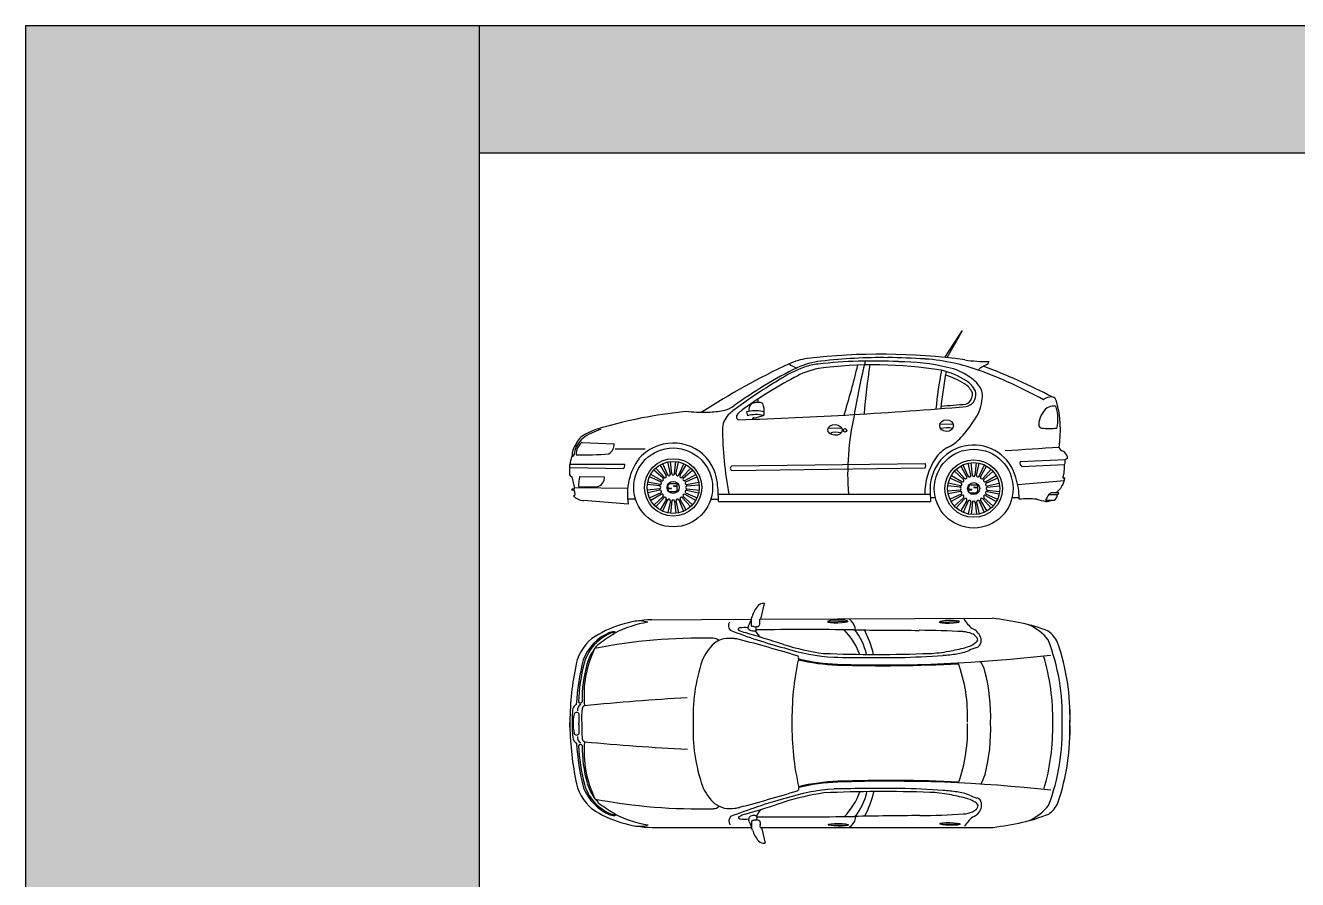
# Model space of a CAD drawing. Header units: millimetres. Extents: x 116290 to 180258, y 22146 to 121276.
# Drawn here: x 116290 to 126746, y 52951 to 59973 of the extents above; entities that cross this region are included whole.
import ezdxf

# ---------------------------------------------------------------- set-up
doc = ezdxf.new("R2010")
doc.units = ezdxf.units.MM
doc.layers.add('www.cad-blocks.net', color=7, linetype='Continuous')

# ---------------------------------------------------------------- blocks, each defined once
blk = doc.blocks.new('A$C1828033A')
for p, q in [((1570, 1840), (1599, 1969)), ((673, 1836), (1490, 1840)), ((1532, 1753), (1531, 1779)), ((1560, 1840), (3474, 1849)), ((2119, 1820), (2286, 1824)), ((3036, 1817), (3203, 1821)), ((1564, 1693), (1527, 1746)), ((4110, 1099), (4110, 991)), ((0, 1009), (0, 972)), ((0, 952), (0, 990)), ((4110, 882), (4110, 990)), ((1567, 276), (1531, 222)), ((1536, 215), (1534, 189)), ((677, 129), (1494, 129)), ((1564, 129), (3478, 129)), ((1574, 129), (1604, 0)), ((2123, 151), (2290, 148)), ((3040, 158), (3207, 156))]:
    blk.add_line(p, q)
for centre, radius, start, end in [((1702, 1807), 212, 136.8745, 165.0099), ((1588, 1913), 57, 79.4418, 136.8745), ((684, 933), 902, 90.7372, 123.9541), ((785, 910), 917, 99.1579, 117.034), ((570, 1599), 227, 72.1859, 101.8898), ((1360, 1786), 56.9, 146.6185, 219.5319), ((1482, 1776), 18.5, 145.4498, 201.5142), ((1376, 1850), 111, 325.4498, 337.3644), ((1079, 1974), 433, 337.3644, 345.0099), ((1678, 1813), 189, 172.0537, 187.8797), ((1496, 1788), 5.73, 187.8797, 262.6953), ((1412, 1132), 656, 81.2092, 82.6953), ((1525, 1862), 83.2, 261.2092, 284.8546), ((1541, 1802), 20.6, 284.8546, 351.5383), ((1606, 1829), 47.6, 166.3308, 194.2174), ((1516, 1806), 46, 351.5383, 14.2174), ((2207, 1729), 144, 17.1419, 52.2949), ((3493, 1992), 295, 210.6615, 230.6814), ((3116, -1001), 2872, 77.9714, 82.8366), ((3443, 534), 1303, 67.9687, 77.9714), ((3560, 1358), 486, 40.0689, 63.9326), ((421, 1389), 379, 129.3535, 172.6138), ((481, 1365), 397, 112.9834, 159.1679), ((1081, -2887), 4572, 88.8091, 101.0492), ((549, 1275), 499, 114.7244, 131.6044), ((1056, 552), 1358, 121.1892, 127.4518), ((354, 1664), 72.6, 69.9326, 112.9834), ((353, 1685), 44.6, 69.9125, 105.8453), ((241, 1865), 188, 306.308, 312.426), ((1177, 1619), 65.2, 44.2313, 90.4771), ((1322, 1459), 228, 104.505, 126.8978), ((1312, 1366), 317, 82.7826, 98.5343), ((2922, 5895), 4445, 248.8281, 254.89), ((1332, 1426), 255, 76.5781, 85.6009), ((1392, 1757), 9.83, 134.6352, 172.7617), ((1388, 1758), 6.1, 172.7617, 242.0955), ((1397, 1753), 16.2, 83.8374, 134.6352), ((1526, 2017), 299, 242.0955, 253.5128), ((-1656, -10090), 12152, 73.1416, 75.4778), ((1436, 1264), 507, 86.9673, 94.3058), ((-2855, -12782), 15134, 72.2641, 73.5128), ((1936, -32020), 33775, 89.328, 90.6843), ((1814, 1335), 608, 20.8343, 43.5459), ((3199, 75728), 73980, 269.32804, 269.74624), ((2294, 1770), 51.3, 340.3634, 1.4929), ((1928, 1432), 524, 13.1112, 37.777), ((1659, 1350), 861, 13.4779, 27.8387), ((2841, -5209), 6958, 86.7723, 89.7462), ((3221, 1536), 202, 65.7161, 86.7723), ((3256, 1613), 118, 46.2833, 65.7161), ((3265, 1652), 118, 20.4413, 70.1734), ((3299, 1658), 55.3, 22.7212, 46.2833), ((3333, 1672), 19.1, 318.454, 22.7212), ((3298, 1664), 83.6, 350.5078, 20.4413), ((3787, 1544), 245, 25.3953, 53.758), ((990, 1217), 874, 153.9641, 185.7658), ((463, 1386), 358, 133.1679, 165.187), ((519, 1363), 394, 137.2286, 164.0536), ((1456, 1351), 397, 133.0452, 158.0199), ((2346, 3477), 1936, 252.2641, 262.2383), ((2269, 3182), 1657, 252.2204, 266.5814), ((2917, 2576), 1018, 272.1186, 281.2612), ((2343, 5461), 3960, 281.2612, 283.2284), ((3125, 1953), 401, 277.7787, 292.8732), ((3195, 1835), 234, 283.2284, 302.5405), ((3642, 729), 928, 108.7435, 112.8732), ((3254, 1742), 124, 302.5405, 318.454), ((3326, 1660), 55.3, 288.7435, 350.5078), ((2331, 1051), 1716, 357.9891, 21.1737), ((2222, 1036), 1889, 358.6343, 18.9361), ((2075, 1015), 2026, 165.9574, 176.4795), ((1471, 1117), 1401, 165.0628, 178.1832), ((1148, 1183), 1048, 164.0536, 181.2442), ((2408, 1045), 1396, 160.9916, 182.8212), ((4057, 1025), 2232, 167.3282, 181.1678), ((1859, 1521), 21.9, 342.0255, 62.6317), ((2253, 3084), 1621, 256.5998, 268.093), ((2253, 3084), 1614, 256.5998, 268.093), ((2518, 13374), 11823, 267.8993, 272.1186), ((2485, 19905), 18380, 269.0179, 270.701), ((2564, 13437), 11979, 268.2538, 273.0157), ((2564, 13437), 11972, 268.2538, 276.6453), ((2609, 7261), 5736, 271.0079, 274.5682), ((2904, 3573), 2036, 274.5682, 277.7787), ((1973, 1041), 1296, 357.9645, 19.8911), ((3073, 1310), 354, 16.9626, 31.168), ((2193, 1026), 1776, 358.8582, 16.8043), ((2362, 980), 2362, 168.8204, 180.1957), ((1973, 1041), 1486, 357.9645, 14.5085), ((85, 1169), 17.4, 208.056, 329.3591), ((2127, -19353), 20580, 93.2373, 95.5953), ((638, 1018), 620, 171.786, 184.2828), ((74, 1093), 50.9, 114.3128, 164.401), ((345, 981), 319, 165.9346, 181.7467), ((56, 1052), 21.5, 19.433, 161.2585), ((111, 1094), 49.3, 113.9347, 189.3368), ((-1700, 1047), 1776, 357.5862, 0.4052), ((710, 1028), 614, 172.8553, 185.2623), ((127, 1103), 26.5, 104.0843, 176.364), ((2362, 993), 2362, 180.0784, 191.4537), ((639, 946), 620, 175.9913, 188.4881), ((345, 981), 319, 178.5274, 194.3395), ((-1700, 906), 1776, 359.8689, 2.6879), ((711, 936), 614, 175.0118, 187.4188), ((2408, 928), 1396, 177.4529, 199.2825), ((4057, 956), 2232, 179.1063, 192.9459), ((1973, 930), 1296, 340.383, 2.3096), ((1973, 930), 1486, 345.7657, 2.3096), ((2193, 946), 1776, 343.4698, 1.416), ((2331, 921), 1716, 339.1004, 2.285), ((2222, 936), 1889, 341.338, 1.6398), ((75, 869), 50.9, 195.8731, 245.9613), ((56, 909), 21.5, 199.0156, 340.8412), ((111, 868), 49.3, 170.9374, 246.3394), ((128, 859), 26.5, 183.9101, 256.1898), ((2075, 956), 2026, 183.7946, 194.3167), ((86, 792), 17.4, 30.915, 152.2181), ((1471, 852), 1401, 182.0909, 195.2113), ((1149, 784), 1048, 179.0299, 196.2205), ((991, 749), 874, 174.5084, 206.31), ((2030, 21324), 20580, 264.6788, 267.0368), ((423, 574), 379, 187.6604, 230.9206), ((3074, 666), 354, 329.1061, 343.3115), ((483, 598), 397, 201.1062, 247.2907), ((465, 577), 358, 195.0871, 227.1062), ((521, 601), 394, 196.2205, 223.0455), ((1458, 617), 397, 202.2542, 227.2289), ((-1709, 12043), 12152, 284.7963, 287.1325), ((2280, -1210), 1657, 93.6927, 108.0537), ((1861, 449), 21.9, 297.6424, 18.2486), ((2263, -1112), 1621, 92.1811, 103.6743), ((2263, -1112), 1614, 92.1811, 103.6743), ((2577, -11400), 11823, 88.1555, 92.3748), ((2576, -17931), 18380, 89.5732, 91.2562), ((2624, -11464), 11979, 87.2584, 92.0203), ((2624, -11464), 11972, 83.6288, 92.0203), ((1815, 635), 608, 316.7282, 339.4398), ((1931, 538), 524, 322.4971, 347.1629), ((1661, 619), 861, 332.4354, 346.7963), ((2639, -5287), 5736, 85.7059, 89.2662), ((2916, -1598), 2036, 82.4955, 85.7059), ((3130, 23), 401, 67.4009, 82.4955), ((1063, 4853), 4572, 259.2249, 271.465), ((551, 689), 499, 228.6697, 245.5497), ((1054, 1414), 1358, 232.8224, 239.0849), ((1325, 509), 228, 233.3763, 255.7691), ((2945, -3920), 4445, 105.3841, 111.446), ((-2920, 14729), 15134, 286.7613, 288.01), ((2358, -1505), 1936, 98.0358, 108.01), ((2925, -601), 1018, 79.0129, 88.1555), ((2364, -3489), 3960, 77.0457, 79.0129), ((3199, 142), 234, 57.7336, 77.0457), ((3640, 1250), 928, 247.4009, 251.5306), ((3258, 235), 124, 41.8201, 57.7336), ((3329, 318), 55.3, 9.7663, 71.5306), ((3336, 305), 19.1, 337.5529, 41.8201), ((3301, 313), 83.6, 339.8329, 9.7663), ((3790, 435), 245, 306.5161, 334.8789), ((684, 1031), 902, 236.32, 269.5369), ((357, 299), 72.6, 247.2907, 290.3415), ((356, 278), 44.6, 254.4288, 290.3616), ((246, 97), 188, 47.8481, 53.9661), ((785, 1055), 917, 243.2401, 261.1162), ((1180, 348), 65.2, 269.797, 316.0428), ((1314, 601), 317, 261.7398, 277.4915), ((1364, 182), 56.9, 140.7422, 213.6556), ((1335, 541), 255, 274.6733, 283.696), ((1392, 210), 6.1, 118.1786, 187.5124), ((1396, 210), 9.83, 187.5124, 225.6389), ((1530, -48), 299, 106.7613, 118.1786), ((1778, 33990), 33775, 269.5898, 270.9461), ((3557, -73751), 73980, 90.52786, 90.94606), ((2298, 202), 51.3, 358.7812, 19.9107), ((2811, 7184), 6958, 270.5279, 273.5018), ((3224, 441), 202, 273.5018, 294.5581), ((3497, -14), 295, 129.5927, 149.6127), ((3259, 364), 118, 294.5581, 313.9908), ((3269, 325), 118, 290.1007, 339.8329), ((3303, 319), 55.3, 313.9908, 337.5529), ((3441, 1444), 1303, 282.3027, 292.3054), ((3561, 620), 486, 296.3415, 320.2052), ((573, 365), 227, 258.3843, 288.0882), ((1400, 215), 16.2, 225.6389, 276.4367), ((1438, 704), 507, 265.9683, 273.3068), ((1486, 192), 18.5, 158.7599, 214.8243), ((1380, 118), 111, 22.9097, 34.8243), ((1083, -7), 433, 15.2642, 22.9097), ((1681, 156), 189, 172.3944, 188.2204), ((1500, 180), 5.73, 97.5788, 172.3944), ((1412, 836), 656, 277.5788, 279.0649), ((1706, 162), 212, 195.2642, 223.3996), ((1529, 106), 83.2, 75.4195, 99.0649), ((1545, 167), 20.6, 8.7358, 75.4195), ((1610, 140), 47.6, 166.0567, 193.9433), ((1520, 163), 46, 346.0567, 8.7358), ((2211, 243), 144, 307.9792, 343.1322), ((3107, 2977), 2872, 277.4375, 282.3027), ((1593, 56), 57, 223.3996, 280.8323)]:
    blk.add_arc(centre, radius, start, end)
at = {"extrusion": (0, 0, -1)}
for centre in [(2202, 1822), (3120, 1819)]:
    blk.add_ellipse(centre, major_axis=(-83.3, -1.8), ratio=0.133101, dxfattribs=at)
blk.add_ellipse((1499, 1761), major_axis=(33.6, -8.3), ratio=0.530479, start_param=5.944341, end_param=9.424778, dxfattribs=at)
blk.add_ellipse((1503, 207), major_axis=(33.5, 8.4), ratio=0.530479, start_param=5.944341, end_param=9.424778)
for centre in [(2206, 150), (3124, 157)]:
    blk.add_ellipse(centre, major_axis=(-83.3, 1.4), ratio=0.133101)
blk = doc.blocks.new('A$C1E5A7605')
for p, q in [((3083, 1401), (3224, 1621)), ((3224, 1621), (3097, 1400)), ((1545, 1060), (1546, 1033)), ((1469, 959), (1452, 956)), ((1452, 956), (1461, 922)), ((3041, 855), (3149, 858)), ((2123, 822), (2233, 823)), ((100, 704), (363, 692)), ((372, 650), (619, 650)), ((0, 435), (0, 523)), ((452, 523), (0, 523)), ((804, 436), (763, 527)), ((826, 444), (805, 543)), ((837, 445), (827, 545)), ((861, 445), (872, 547)), ((872, 443), (893, 541)), ((895, 436), (937, 529)), ((1332, 510), (2919, 530)), ((3296, 434), (3275, 534)), ((3308, 435), (3297, 535)), ((3331, 435), (3342, 537)), ((3343, 434), (3363, 531)), ((4070, 561), (3701, 545)), ((3714, 506), (4066, 523)), ((440, 486), (0, 495)), ((38, 340), (18, 422)), ((83, 424), (283, 422)), ((747, 380), (654, 421)), ((752, 390), (666, 440)), ((766, 409), (690, 477)), ((774, 417), (707, 491)), ((793, 431), (742, 520)), ((905, 431), (955, 517)), ((924, 417), (993, 493)), ((932, 409), (1007, 476)), ((946, 390), (1035, 441)), ((952, 379), (1043, 420)), ((1332, 474), (2920, 494)), ((3222, 380), (3136, 430)), ((3236, 399), (3161, 468)), ((3244, 407), (3178, 481)), ((3264, 421), (3213, 510)), ((3274, 426), (3233, 518)), ((3365, 426), (3407, 519)), ((3375, 421), (3425, 508)), ((3394, 407), (3463, 483)), ((3403, 399), (3477, 466)), ((3417, 380), (3505, 431)), ((15, 311), (18, 321)), ((18, 321), (39, 322)), ((39, 322), (38, 340)), ((474, 324), (39, 331)), ((70, 340), (222, 339)), ((738, 346), (636, 357)), ((738, 322), (639, 312)), ((740, 357), (642, 378)), ((809, 328), (809, 348)), ((809, 328), (832, 328)), ((809, 324), (832, 324)), ((809, 308), (809, 324)), ((828, 365), (883, 365)), ((853, 347), (883, 347)), ((853, 343), (883, 343)), ((883, 347), (883, 365)), ((883, 319), (883, 343)), ((959, 357), (1059, 378)), ((961, 346), (1060, 356)), ((961, 322), (1062, 311)), ((3208, 336), (3107, 347)), ((3210, 347), (3112, 368)), ((3217, 370), (3124, 411)), ((3279, 319), (3279, 338)), ((3279, 319), (3302, 319)), ((3279, 314), (3302, 314)), ((3279, 298), (3279, 314)), ((3298, 356), (3354, 356)), ((3323, 337), (3354, 337)), ((3323, 333), (3354, 333)), ((3354, 337), (3354, 356)), ((3354, 309), (3354, 333)), ((3422, 370), (3513, 410)), ((3429, 347), (3529, 368)), ((3431, 336), (3530, 346)), ((3681, 359), (4065, 391)), ((4052, 414), (4069, 414)), ((39, 311), (15, 311)), ((29, 265), (44, 276)), ((44, 276), (39, 311)), ((479, 197), (115, 227)), ((474, 241), (539, 241)), ((740, 311), (640, 290)), ((747, 288), (656, 248)), ((752, 278), (664, 227)), ((766, 259), (692, 192)), ((774, 251), (706, 175)), ((793, 237), (743, 150)), ((803, 232), (762, 138)), ((826, 224), (805, 127)), ((815, 300), (864, 300)), ((837, 223), (826, 121)), ((861, 223), (871, 123)), ((872, 224), (893, 124)), ((895, 232), (935, 140)), ((905, 237), (956, 148)), ((924, 251), (991, 176)), ((932, 259), (1008, 190)), ((946, 278), (1033, 228)), ((951, 288), (1045, 247)), ((959, 311), (1056, 290)), ((1159, 238), (1221, 238)), ((1220, 278), (2962, 278)), ((1221, 219), (2964, 219)), ((2963, 252), (3003, 252)), ((3208, 312), (3109, 302)), ((3210, 301), (3110, 280)), ((3217, 278), (3126, 238)), ((3222, 268), (3134, 217)), ((3236, 249), (3162, 182)), ((3244, 241), (3176, 165)), ((3263, 227), (3214, 141)), ((3274, 222), (3232, 129)), ((3296, 214), (3275, 117)), ((3285, 290), (3334, 290)), ((3308, 213), (3297, 111)), ((3331, 213), (3342, 113)), ((3343, 214), (3364, 115)), ((3365, 222), (3406, 131)), ((3375, 227), (3426, 138)), ((3394, 241), (3461, 167)), ((3403, 249), (3478, 181)), ((3416, 268), (3503, 218)), ((3422, 278), (3515, 237)), ((3429, 301), (3527, 280)), ((3431, 312), (3532, 301)), ((3635, 250), (3692, 250)), ((3910, 230), (3980, 230)), ((3934, 276), (4007, 276)), ((4018, 290), (3955, 290))]:
    blk.add_line(p, q)
for centre, radius in [((2262, 803), 14.4), ((849, 334), 324), ((3319, 324), 324), ((849, 334), 236), ((849, 334), 214), ((3319, 324), 236), ((3319, 324), 214), ((849, 334), 49.7), ((3319, 324), 49.7), ((3319, 324), 49.7)]:
    blk.add_circle(centre, radius)
for centre, radius, start, end in [((2055, 782), 621, 99.7093, 113.9187), ((2127, 751), 624, 95.8371, 114.7258), ((2550, -3825), 5254, 82.3867, 96.5556), ((2494, -2791), 4164, 87.1411, 96.2636), ((2559, -2713), 4114, 89.2393, 96.9077), ((8218, -52), 5963, 166.1764, 170.5788), ((2528, -5063), 6465, 86.5205, 89.2393), ((2719, -249), 1616, 76.1953, 90.6334), ((2830, -94), 1486, 77.2268, 86.5205), ((3449, 2870), 1502, 262.2612, 269.8521), ((3408, 1376), 37.5, 294.0609, 348.0943), ((3957, -3387), 5203, 114.4569, 123.494), ((3432, -1854), 3537, 116.2642, 126.0973), ((2365, 203), 1203, 111.3483, 122.6554), ((1913, 1489), 178, 231.7624, 254.7147), ((2193, 613), 715, 102.1533, 119.247), ((2097, 824), 527, 96.2636, 108.7847), ((2500, -2059), 3401, 80.6338, 97.7182), ((-9426, 4328), 12166, 343.7786, 345.7838), ((7030, 591), 4625, 170.6539, 175.6917), ((6577, 630), 3586, 169.2879, 174.4203), ((6577, 630), 3546, 169.3312, 174.306), ((2915, 683), 629, 56.8185, 77.2925), ((2915, 683), 600, 56.8185, 73.3484), ((3009, 858), 473, 53.939, 78.2767), ((2781, -308), 1706, 70.3073, 77.2268), ((3484, 1174), 178, 110.0723, 136.0104), ((2176, -1999), 3502, 60.6643, 70.3073), ((1818, -2992), 4601, 62.1953, 69.9393), ((3882, -2413), 4226, 120.837, 126.1784), ((3202, -1413), 2977, 117.1222, 127.07), ((3149, 1035), 178, 26.7054, 57.8587), ((3149, 1035), 206, 26.7054, 57.8587), ((3168, 1038), 235, 35.5572, 59.6167), ((3251, 1077), 145, 20.1609, 41.7902), ((3234, 1087), 71, 286.9639, 344.0571), ((3234, 1102), 106, 282.4616, 334.5348), ((3204, 1103), 105, 340.2958, 6.6725), ((3220, 1099), 117, 338.8987, 14.1616), ((3038, 1095), 353, 326.8587, 354.9378), ((3157, 1084), 234, 354.9378, 10.6707), ((3958, 973), 105, 86.4563, 129.3299), ((3952, 1029), 50.2, 14.7696, 75.2572), ((1307, -2741), 3715, 95.1372, 105.714), ((1100, 2142), 1190, 263.9456, 272.5421), ((1123, 1629), 676, 272.5421, 282.8974), ((1434, 806), 181, 131.5516, 173.2858), ((1228, 1168), 203, 282.8974, 306.0973), ((1688, 530), 556, 122.7122, 132.3157), ((1498, 837), 155, 126.1659, 143.9), ((172, 37846), 36976, 271.8827, 274.7862), ((1553, 964), 83.6, 140.8426, 183.2859), ((1523, 660), 304, 75.6168, 100.1476), ((1519, 985), 44.2, 93.3868, 135.481), ((1548, 881), 152, 83.1858, 101.7567), ((1566, 1003), 28.4, 48.283, 90.3438), ((1407, 954), 191, 355.0594, 21.5836), ((172, 37846), 36956, 274.4678, 274.7862), ((4051, 838), 198, 130.7953, 176.0532), ((3974, 900), 102, 87.5229, 120.537), ((3985, 990), 13.9, 17.1349, 119.2807), ((3696, 900), 316, 345.5308, 17.1349), ((3140, 806), 892, 350.7992, 15.358), ((1393, 914), 24.4, 142.9373, 254.97), ((1531, 686), 247, 76.141, 106.5535), ((1510, 897), 9.06, 91.9292, 201.9101), ((1484, 1200), 294, 274.9711, 291.2243), ((1587, 935), 10.6, 287.9579, 11.5059), ((4483, 444), 2200, 167.402, 184.3049), ((2190, 1649), 1367, 318.6458, 326.8587), ((3885, 852), 31.3, 180.7936, 256.5521), ((236, 584), 201, 130.3992, 169.7968), ((194, 629), 157, 114.8816, 158.1735), ((351, 425), 396, 104.0458, 128.2059), ((500, 28), 832, 103.8215, 116.5201), ((4363, 851), 3109, 180.4361, 190.6033), ((2188, 623), 164, 75.4208, 108.6822), ((3097, 632), 192, 75.7974, 104.959), ((2959, 972), 342, 296.1391, 318.6458), ((3940, 1768), 949, 266.2441, 273.7559), ((168, 597), 150, 142.8533, 179.8527), ((-58, 662), 110, 359.9969, 13.2771), ((184, 602), 133, 129.519, 180.1187), ((274, 686), 89, 301.5441, 3.7344), ((867, 290), 412, 104.1021, 137.015), ((850, 335), 364, 5.5559, 103.2267), ((3319, 324), 358, 14.5922, 180), ((3228, 424), 268, 116.1391, 146.6817), ((13417, -143865), 144833, 93.7197, 93.89538), ((4059, 670), 38.6, 190.7711, 248.5908), ((4015, 561), 78.9, 29.0667, 68.4458), ((657, 403), 668, 163.1089, 169.6047), ((10, 616), 29, 281.1931, 5.3216), ((115, 2897), 2296, 268.4146, 275.1453), ((397, 521), 54.9, 320.1929, 2.9211), ((967, 280), 494, 144.081, 189.7297), ((3448, 279), 531, 146.6817, 180.1039), ((2897, 512), 28.8, 321.5912, 39.8525), ((3729, 533), 30.5, 155.3129, 240.3405), ((3750, 507), 316, 343.0197, 2.9968), ((4026, 547), 46.1, 329.2452, 18.0685), ((4133, 461), 119, 112.5236, 122.4677), ((4051, 580), 38.5, 344.8456, 29.0667), ((16, 438), 16.1, 168.3147, 276.4705), ((343, 342), 273, 162.4073, 180.3535), ((206, 415), 77.8, 281.9767, 5.1089), ((782, 426), 12.1, 215.9558, 35.9558), ((814, 442), 12.1, 197.9558, 17.9558), ((849, 448), 12.1, 179.9558, 359.9558), ((885, 442), 12.1, 161.9558, 341.9558), ((916, 426), 12.1, 143.9558, 323.9558), ((1338, 492), 19.3, 110.1239, 251.3198), ((3253, 416), 12.1, 215.9558, 35.9558), ((3284, 432), 12.1, 197.9558, 17.9558), ((3319, 438), 12.1, 179.9558, 359.9558), ((3355, 432), 12.1, 161.9558, 341.9558), ((3386, 416), 12.1, 143.9558, 323.9558), ((735, 334), 12.1, 269.9558, 89.9558), ((741, 369), 12.1, 251.9558, 71.9558), ((757, 401), 12.1, 233.9558, 53.9558), ((828, 346), 19.6, 89.4565, 173.0465), ((832, 326), 2.12, 270, 90), ((853, 345), 2.12, 90, 270), ((859, 324), 24.9, 280.8669, 348.5108), ((941, 401), 12.1, 125.9558, 305.9558), ((958, 369), 12.1, 107.9558, 287.9558), ((963, 334), 12.1, 89.9558, 269.9558), ((55, 228), 1166, 359.5686, 6.9808), ((4632, 313), 1670, 179.631, 183.2196), ((3205, 324), 12.1, 269.9558, 89.9558), ((3211, 359), 12.1, 251.9558, 71.9558), ((3227, 391), 12.1, 233.9558, 53.9558), ((3298, 336), 19.6, 89.4565, 173.0465), ((3302, 316), 2.12, 270, 90), ((3323, 335), 2.12, 90, 270), ((3412, 391), 12.1, 125.9558, 305.9558), ((3428, 359), 12.1, 107.9558, 287.9558), ((3433, 324), 12.1, 89.9558, 269.9558), ((3167, 250), 525, 358.6344, 18.287), ((3908, 428), 161, 301.1685, 355.233), ((118, 349), 123, 223.4029, 268.3751), ((741, 299), 12.1, 287.9558, 107.9558), ((757, 267), 12.1, 305.9558, 125.9558), ((782, 242), 12.1, 323.9558, 143.9558), ((814, 226), 12.1, 341.9558, 161.9558), ((849, 334), 48.3, 212.8744, 225.1756), ((849, 220), 12.1, 359.9558, 179.9558), ((884, 226), 12.1, 17.9558, 197.9558), ((916, 242), 12.1, 35.9558, 215.9558), ((941, 267), 12.1, 53.9558, 233.9558), ((958, 299), 12.1, 71.9558, 251.9558), ((3211, 289), 12.1, 287.9558, 107.9558), ((3227, 257), 12.1, 305.9558, 125.9558), ((3252, 232), 12.1, 323.9558, 143.9558), ((3284, 216), 12.1, 341.9558, 161.9558), ((3319, 324), 48.3, 212.8744, 225.1756), ((3319, 210), 12.1, 359.9558, 179.9558), ((3329, 314), 24.9, 280.8669, 348.5108), ((3355, 216), 12.1, 17.9558, 197.9558), ((3386, 232), 12.1, 35.9558, 215.9558), ((3412, 257), 12.1, 53.9558, 233.9558), ((3428, 289), 12.1, 71.9558, 251.9558), ((3760, -634), 874, 84.8983, 94.4452), ((4009, 812), 601, 253.3912, 260.6313), ((4120, 144), 226, 144.5221, 157.9107), ((3916, 315), 96, 267.571, 297.1015), ((4082, 92), 235, 122.8374, 128.9566), ((3957, 274), 50.1, 296.9818, 1.8363), ((4002, 289), 16.3, 290.7411, 1.4892)]:
    blk.add_arc(centre, radius, start, end)
for centre, major_axis, ratio in [((2179, 807), (-59, 3.8), 0.75097), ((3096, 842), (-56.2, 0.9), 0.856992)]:
    blk.add_ellipse(centre, major_axis=major_axis, ratio=ratio)
blk = doc.blocks.new('FORMAT')
at = {"true_color": 0x444444}
blk.add_hatch(color=250, dxfattribs=at).paths.add_polyline_path([(116290, 22146), (120019, 22146), (120019, 59973), (116290, 59973)])
at = {"true_color": 0x546d8e}
h = blk.add_hatch(color=155, dxfattribs=at)
h.set_gradient(color1=(68, 68, 68), color2=(84, 109, 142), tint=1)
h.paths.add_polyline_path([(120019, 59973), (120019, 58925), (180258, 58925), (180258, 59973)])
at = {"color": 250, "true_color": 0x444444}
for p, q in [((116290, 59973), (120019, 59973)), ((116290, 59973), (116290, 22146)), ((120019, 59973), (120019, 22146))]:
    blk.add_line(p, q, dxfattribs=at)
blk.add_line((120019, 59973), (120019, 22146))
at = {"color": 155, "true_color": 0x546d8e}
for p, q in [((120019, 59973), (180258, 59973)), ((120019, 58925), (180258, 58925))]:
    blk.add_line(p, q, dxfattribs=at)

msp = doc.modelspace()

# ---------------------------------------------------------------- block references
for name, p in [('A$C1E5A7605', (120765, 55841)), ('A$C1828033A', (120765, 53251))]:
    msp.add_blockref(name, p)
at = {"layer": 'www.cad-blocks.net'}
msp.add_blockref('FORMAT', (0, 0), dxfattribs=at)

doc.saveas('drawing.dxf')
